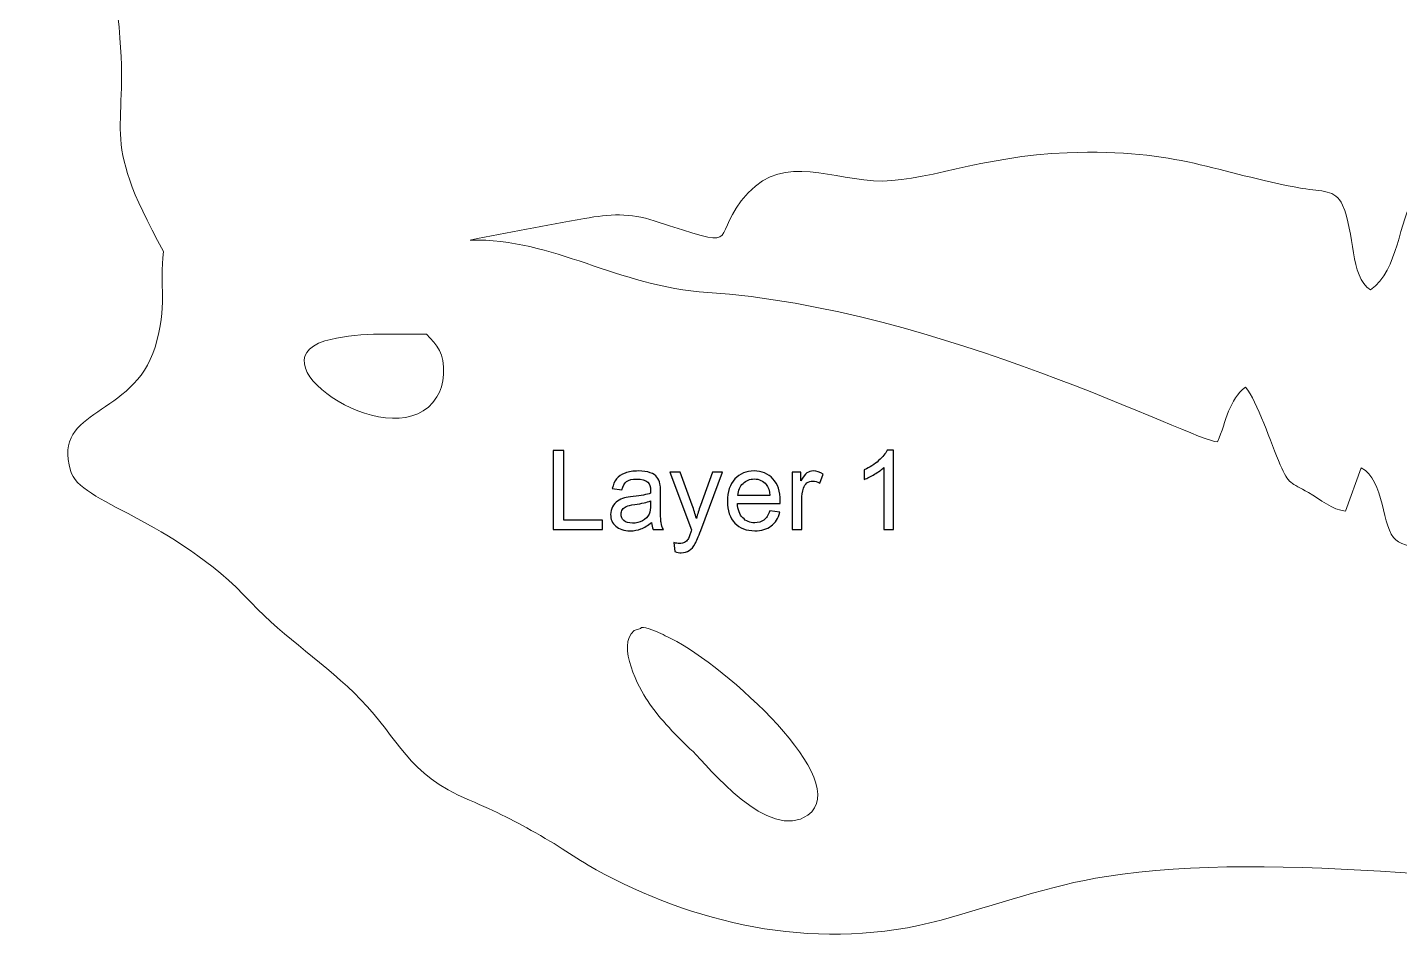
# Model space of a CAD drawing. Header units: millimetres. Extents: x -870 to 610, y 34 to 322.
# Drawn here: x -846.5 to -767.7, y 209.7 to 262.9 of the extents above; entities that cross this region are included whole.
import ezdxf

# ---------------------------------------------------------------- set-up
doc = ezdxf.new("R2010")
doc.units = ezdxf.units.MM
doc.header["$MEASUREMENT"] = 0
doc.layers.add('Layer 1', color=7, linetype='Continuous')

msp = doc.modelspace()

# ---------------------------------------------------------------- linework, layer by layer
at = {"layer": 'Layer 1', "lineweight": 18}
for points, knots in [([(-756.9609, 235.1484), (-756.9609, 235.1484), (-757.1938, 236.2322), (-757.1938, 236.2322), (-757.1938, 236.2322), (-757.1938, 236.2322), (-757.748, 235.3441), (-757.748, 235.3441), (-757.748, 235.3441), (-758.0935, 234.5087), (-758.5264, 233.9105), (-758.9034, 233.1789), (-758.9034, 233.1789), (-759.2568, 232.4931), (-759.5279, 231.5829), (-759.8591, 230.9419), (-759.8591, 230.9419), (-760.7602, 230.97), (-761.9014, 231.2478), (-762.5532, 231.6559), (-762.5532, 231.6559), (-763.3582, 234.0207), (-763.3106, 238.7534), (-764.7085, 240.2903), (-764.7085, 240.2903), (-764.9055, 240.0399), (-764.7407, 240.5579), (-764.9519, 239.8152), (-764.9519, 239.8152), (-765.1653, 239.0645), (-765.0545, 236.2375), (-766.2828, 232.861), (-766.2828, 232.861), (-766.7492, 232.9219), (-767.5883, 233.163), (-767.9285, 233.4287), (-767.9285, 233.4287), (-768.737, 234.0599), (-768.5798, 236.9026), (-769.9142, 237.5752), (-769.9142, 237.5752), (-769.9142, 237.5752), (-770.8153, 235.0868), (-770.8153, 235.0868), (-770.8153, 235.0868), (-771.5703, 235.1502), (-772.2773, 235.7614), (-772.9552, 236.153), (-772.9552, 236.153), (-773.9662, 236.7372), (-774.0856, 236.6134), (-774.5692, 237.7506), (-774.5692, 237.7506), (-775.102, 239.0032), (-775.8896, 241.379), (-776.5629, 242.2059), (-776.5629, 242.2059), (-777.5329, 241.4968), (-777.6486, 240.2726), (-778.1794, 239.0648), (-778.1794, 239.0648), (-779.4794, 239.0817), (-794.1642, 246.7663), (-807.4622, 247.65), (-807.4622, 247.65), (-812.7063, 247.9985), (-816.282, 250.7582), (-821.1035, 250.6587), (-821.1035, 250.6587), (-818.9111, 251.0854), (-816.8465, 251.4833), (-814.5357, 251.8963), (-814.5357, 251.8963), (-813.108, 252.1515), (-811.9229, 252.225), (-810.5278, 251.7689), (-810.5278, 251.7689), (-805.4084, 250.0949), (-807.2854, 250.6059), (-805.5329, 252.9098), (-805.5329, 252.9098), (-803.4314, 255.6728), (-800.8906, 254.268), (-797.9417, 254.0651), (-797.9417, 254.0651), (-795.2251, 253.8783), (-791.706, 255.516), (-786.8029, 255.6774), (-786.8029, 255.6774), (-780.3104, 255.8912), (-778.3826, 254.5251), (-773.309, 253.6266), (-773.309, 253.6266), (-772.1674, 253.4245), (-771.4149, 253.593), (-770.9907, 252.6654), (-770.9907, 252.6654), (-770.2738, 251.0976), (-770.5949, 248.5584), (-769.3784, 247.7902), (-769.3784, 247.7902), (-767.7597, 248.9652), (-767.7909, 251.7756), (-766.8639, 253.0938), (-766.8639, 253.0938), (-766.3772, 252.87), (-766.6514, 253.5418), (-766.0416, 251.5177), (-766.0416, 251.5177), (-765.6355, 250.1697), (-764.7448, 247.3596), (-763.9901, 246.5457), (-763.9901, 246.5457), (-761.8926, 247.509), (-762.4987, 251.8488), (-761.9328, 254.0234), (-761.9328, 254.0234), (-761.0737, 254.1214), (-761.0557, 253.6347), (-760.6357, 252.8086), (-760.6357, 252.8086), (-759.6254, 250.8214), (-758.9826, 248.7611), (-758.063, 246.9787), (-758.063, 246.9787), (-757.3851, 247.0952), (-757.2149, 247.5384), (-756.7618, 248.5039), (-756.7618, 248.5039), (-755.4828, 251.2283), (-755.1703, 252.7324), (-755.0198, 255.7361), (-755.0198, 255.7361), (-755.0198, 255.7361), (-752.1433, 256.5055), (-752.1433, 256.5055), (-752.1433, 256.5055), (-748.5396, 250.416), (-750.7914, 254.3611), (-748.9408, 248.6744), (-748.9408, 248.6744), (-746.2728, 249.2057), (-746.1613, 256.0362), (-746.1335, 258.1901), (-746.1335, 258.1901), (-744.3821, 258.1791), (-743.0751, 251.6457), (-742.2573, 250.7118), (-742.2573, 250.7118), (-739.9161, 252.4671), (-741.1637, 257.9746), (-741.1752, 259.8599), (-741.1752, 259.8599), (-741.1752, 259.8599), (-739.4089, 260.4382), (-739.4089, 260.4382), (-739.4089, 260.4382), (-737.5683, 257.6649), (-737.8293, 252.6091), (-736.6893, 249.2858), (-736.6893, 249.2858), (-734.4264, 249.6241), (-734.4393, 257.1799), (-734.6424, 258.6668), (-734.6424, 258.6668), (-734.7831, 259.6959), (-735.248, 261.0705), (-735.2226, 261.9788), (-735.2226, 261.9788), (-735.2226, 261.9788), (-734.364, 262.2296), (-734.364, 262.2296), (-734.364, 262.2296), (-733.1427, 260.8422), (-731.8755, 256.6709), (-730.0438, 256.5085), (-730.0438, 256.5085), (-728.1423, 257.8197), (-729.7878, 261.914), (-729.9393, 264.0763), (-729.9393, 264.0763), (-729.9393, 264.0763), (-726.4777, 265.651), (-726.4777, 265.651), (-726.4777, 265.651), (-725.511, 264.3986), (-724.5403, 261.1967), (-723.9895, 259.8212), (-723.9895, 259.8212), (-720.7398, 260.0892), (-722.8525, 267.5623), (-721.7636, 268.4731), (-721.7636, 268.4731), (-718.6183, 271.1043), (-716.9254, 268.5039), (-717.2408, 274.772), (-717.2408, 274.772), (-717.3539, 277.0223), (-717.5916, 279.133), (-718.2008, 281.0441), (-718.2008, 281.0441), (-719.5975, 285.4266), (-721.3144, 287.2056), (-724.0973, 289.519), (-724.0973, 289.519), (-726.6669, 291.6551), (-729.9031, 293.535), (-733.4364, 294.724), (-733.4364, 294.724), (-735.4076, 295.3873), (-737.5419, 295.3889), (-739.7478, 295.5423), (-739.7478, 295.5423), (-739.7478, 295.5423), (-752.3777, 297.3639), (-752.3777, 297.3639), (-752.3777, 297.3639), (-754.6028, 297.7584), (-756.192, 298.4347), (-758.1667, 298.8914), (-758.1667, 298.8914), (-761.0578, 299.5601), (-760.9582, 297.0844), (-763.8766, 298.2359), (-763.8766, 298.2359), (-766.2237, 299.1621), (-766.4623, 299.7454), (-769.5422, 299.0273), (-769.5422, 299.0273), (-774.5757, 297.8536), (-774.8878, 296.52), (-781.5931, 298.6712), (-781.5931, 298.6712), (-786.1704, 300.1396), (-800.6754, 304.0406), (-805.71, 303.0001), (-805.71, 303.0001), (-808.6037, 302.4021), (-808.1961, 301.1851), (-809.8862, 300.0109), (-809.8862, 300.0109), (-812.653, 298.0886), (-817.2562, 301.6939), (-821.8568, 297.9734), (-821.8568, 297.9734), (-823.4902, 296.6526), (-824.0944, 296.0492), (-826.592, 295.3732), (-826.592, 295.3732), (-834.6249, 293.1994), (-834.1703, 292.4012), (-838.4649, 285.6652), (-838.4649, 285.6652), (-839.6484, 283.8088), (-839.9821, 282.9669), (-840.8575, 280.7043), (-840.8575, 280.7043), (-841.5627, 278.8815), (-842.6031, 277.6608), (-843.5776, 276.2202), (-843.5776, 276.2202), (-845.659, 273.143), (-843.6183, 272.9163), (-844.033, 270.2829), (-844.033, 270.2829), (-844.3064, 268.5468), (-846.5387, 267.1651), (-846.491, 265.4303), (-846.491, 265.4303), (-846.4106, 262.5071), (-842.1251, 263.648), (-841.3408, 263.5266), (-841.3408, 263.5266), (-840.5475, 256.4247), (-842.6174, 257.0676), (-838.7199, 249.9945), (-838.7199, 249.9945), (-838.9783, 248.0044), (-838.4672, 246.8791), (-839.2039, 244.5148), (-839.2039, 244.5148), (-840.4812, 240.4164), (-845.1048, 241.0595), (-844.0698, 237.4202), (-844.0698, 237.4202), (-843.5191, 235.4844), (-838.2948, 234.7705), (-833.6858, 229.8348), (-833.6858, 229.8348), (-831.7653, 227.7783), (-829.3833, 226.3162), (-827.3982, 224.2692), (-827.3982, 224.2692), (-825.1343, 221.9348), (-824.7876, 220.0256), (-821.1524, 218.4832), (-821.1524, 218.4832), (-819.5877, 217.8194), (-818.5154, 217.2786), (-817.0715, 216.4512), (-817.0715, 216.4512), (-815.5532, 215.581), (-814.7798, 214.9576), (-813.3701, 214.2161), (-813.3701, 214.2161), (-807.77, 211.2709), (-800.9613, 209.7298), (-794.0526, 211.5953), (-794.0526, 211.5953), (-790.8734, 212.4537), (-787.9541, 213.561), (-784.5619, 214.1051), (-784.5619, 214.1051), (-774.8777, 215.6586), (-760.5669, 213.4755), (-750.5165, 213.0887), (-750.5165, 213.0887), (-746.7365, 212.9432), (-743.0958, 212.58), (-739.3897, 212.3105), (-739.3897, 212.3105), (-734.7898, 211.976), (-732.2766, 211.1749), (-729.5643, 214.0954), (-729.5643, 214.0954), (-728.5836, 215.1514), (-727.7932, 216.3261), (-726.8959, 217.5317), (-726.8959, 217.5317), (-726.2042, 218.4609), (-724.765, 219.8348), (-724.5364, 221.078), (-724.5364, 221.078), (-724.1429, 223.2184), (-723.6053, 223.8809), (-723.6139, 226.0726), (-723.6139, 226.0726), (-723.62, 227.587), (-723.8999, 230.0043), (-724.8518, 230.7458), (-724.8518, 230.7458), (-724.8518, 230.7458), (-726.9395, 224.1702), (-726.9395, 224.1702), (-726.9395, 224.1702), (-726.9395, 224.1702), (-728.0578, 224.4748), (-728.0578, 224.4748), (-728.0578, 224.4748), (-727.9964, 225.464), (-727.5009, 226.1735), (-727.3677, 227.3185), (-727.3677, 227.3185), (-727.131, 229.3538), (-727.4713, 231.674), (-728.2047, 233.486), (-728.2047, 233.486), (-728.5812, 234.4159), (-728.9592, 235.2502), (-729.6845, 235.373), (-729.6845, 235.373), (-730.5464, 233.7282), (-730.5348, 231.514), (-730.814, 229.5126), (-730.814, 229.5126), (-730.9456, 228.5696), (-731.189, 227.4809), (-731.544, 226.6567), (-731.544, 226.6567), (-731.9674, 225.6738), (-732.2536, 225.4085), (-733.6901, 225.6516), (-733.6901, 225.6516), (-734.0643, 227.311), (-733.8068, 230.7131), (-735.2524, 231.3062), (-735.2524, 231.3062), (-735.6145, 230.8953), (-736.1752, 228.4798), (-736.2592, 227.7767), (-736.2592, 227.7767), (-736.7979, 227.2101), (-736.5626, 227.232), (-736.869, 226.7182), (-736.869, 226.7182), (-736.869, 226.7182), (-737.1246, 227.2843), (-737.1246, 227.2843), (-737.1246, 227.2843), (-737.1393, 227.3726), (-737.1949, 227.3809), (-737.2291, 227.4298), (-737.2291, 227.4298), (-737.3529, 228.2075), (-737.5853, 229.1217), (-737.8231, 229.7761), (-737.8231, 229.7761), (-738.164, 230.7139), (-738.3013, 231.2029), (-739.2039, 231.3332), (-739.2039, 231.3332), (-740.8673, 230.5675), (-740.5225, 227.3657), (-741.5389, 225.88), (-741.5389, 225.88), (-743.1115, 225.7106), (-748.4413, 226.6552), (-749.7593, 227.1726), (-749.7593, 227.1726), (-749.9298, 230.437), (-749.4415, 233.7509), (-750.9837, 236.3524), (-750.9837, 236.3524), (-751.569, 235.8169), (-751.4816, 235.2353), (-751.638, 234.3545), (-751.638, 234.3545), (-751.9668, 232.5028), (-752.7023, 230.1202), (-753.1844, 228.3773), (-753.1844, 228.3773), (-753.959, 228.4661), (-755.5327, 229.1707), (-756.2282, 229.5009), (-756.2282, 229.5009), (-756.284, 230.516), (-756.3005, 231.6442), (-756.4591, 232.5518), (-756.4591, 232.5518), (-756.6096, 233.4134), (-756.8708, 234.2739), (-756.9609, 235.1484)], [0, 0, 0, 0, 0.0091743, 0.0091743, 0.0091743, 0.0091743, 0.0183486, 0.0183486, 0.0183486, 0.0183486, 0.0275229, 0.0275229, 0.0275229, 0.0275229, 0.0366972, 0.0366972, 0.0366972, 0.0366972, 0.0458716, 0.0458716, 0.0458716, 0.0458716, 0.0550459, 0.0550459, 0.0550459, 0.0550459, 0.0642202, 0.0642202, 0.0642202, 0.0642202, 0.0733945, 0.0733945, 0.0733945, 0.0733945, 0.0825688, 0.0825688, 0.0825688, 0.0825688, 0.0917431, 0.0917431, 0.0917431, 0.0917431, 0.1009174, 0.1009174, 0.1009174, 0.1009174, 0.1100917, 0.1100917, 0.1100917, 0.1100917, 0.1192661, 0.1192661, 0.1192661, 0.1192661, 0.1284404, 0.1284404, 0.1284404, 0.1284404, 0.1376147, 0.1376147, 0.1376147, 0.1376147, 0.146789, 0.146789, 0.146789, 0.146789, 0.1559633, 0.1559633, 0.1559633, 0.1559633, 0.1651376, 0.1651376, 0.1651376, 0.1651376, 0.1743119, 0.1743119, 0.1743119, 0.1743119, 0.1834862, 0.1834862, 0.1834862, 0.1834862, 0.1926606, 0.1926606, 0.1926606, 0.1926606, 0.2018349, 0.2018349, 0.2018349, 0.2018349, 0.2110092, 0.2110092, 0.2110092, 0.2110092, 0.2201835, 0.2201835, 0.2201835, 0.2201835, 0.2293578, 0.2293578, 0.2293578, 0.2293578, 0.2385321, 0.2385321, 0.2385321, 0.2385321, 0.2477064, 0.2477064, 0.2477064, 0.2477064, 0.2568807, 0.2568807, 0.2568807, 0.2568807, 0.266055, 0.266055, 0.266055, 0.266055, 0.2752294, 0.2752294, 0.2752294, 0.2752294, 0.2844037, 0.2844037, 0.2844037, 0.2844037, 0.293578, 0.293578, 0.293578, 0.293578, 0.3027523, 0.3027523, 0.3027523, 0.3027523, 0.3119266, 0.3119266, 0.3119266, 0.3119266, 0.3211009, 0.3211009, 0.3211009, 0.3211009, 0.3302752, 0.3302752, 0.3302752, 0.3302752, 0.3394495, 0.3394495, 0.3394495, 0.3394495, 0.3486239, 0.3486239, 0.3486239, 0.3486239, 0.3577982, 0.3577982, 0.3577982, 0.3577982, 0.3669725, 0.3669725, 0.3669725, 0.3669725, 0.3761468, 0.3761468, 0.3761468, 0.3761468, 0.3853211, 0.3853211, 0.3853211, 0.3853211, 0.3944954, 0.3944954, 0.3944954, 0.3944954, 0.4036697, 0.4036697, 0.4036697, 0.4036697, 0.412844, 0.412844, 0.412844, 0.412844, 0.4220183, 0.4220183, 0.4220183, 0.4220183, 0.4311927, 0.4311927, 0.4311927, 0.4311927, 0.440367, 0.440367, 0.440367, 0.440367, 0.4495413, 0.4495413, 0.4495413, 0.4495413, 0.4587156, 0.4587156, 0.4587156, 0.4587156, 0.4678899, 0.4678899, 0.4678899, 0.4678899, 0.4770642, 0.4770642, 0.4770642, 0.4770642, 0.4862385, 0.4862385, 0.4862385, 0.4862385, 0.4954128, 0.4954128, 0.4954128, 0.4954128, 0.5045872, 0.5045872, 0.5045872, 0.5045872, 0.5137615, 0.5137615, 0.5137615, 0.5137615, 0.5229358, 0.5229358, 0.5229358, 0.5229358, 0.5321101, 0.5321101, 0.5321101, 0.5321101, 0.5412844, 0.5412844, 0.5412844, 0.5412844, 0.5504587, 0.5504587, 0.5504587, 0.5504587, 0.559633, 0.559633, 0.559633, 0.559633, 0.5688073, 0.5688073, 0.5688073, 0.5688073, 0.5779817, 0.5779817, 0.5779817, 0.5779817, 0.587156, 0.587156, 0.587156, 0.587156, 0.5963303, 0.5963303, 0.5963303, 0.5963303, 0.6055046, 0.6055046, 0.6055046, 0.6055046, 0.6146789, 0.6146789, 0.6146789, 0.6146789, 0.6238532, 0.6238532, 0.6238532, 0.6238532, 0.6330275, 0.6330275, 0.6330275, 0.6330275, 0.6422018, 0.6422018, 0.6422018, 0.6422018, 0.6513761, 0.6513761, 0.6513761, 0.6513761, 0.6605505, 0.6605505, 0.6605505, 0.6605505, 0.6697248, 0.6697248, 0.6697248, 0.6697248, 0.6788991, 0.6788991, 0.6788991, 0.6788991, 0.6880734, 0.6880734, 0.6880734, 0.6880734, 0.6972477, 0.6972477, 0.6972477, 0.6972477, 0.706422, 0.706422, 0.706422, 0.706422, 0.7155963, 0.7155963, 0.7155963, 0.7155963, 0.7247706, 0.7247706, 0.7247706, 0.7247706, 0.733945, 0.733945, 0.733945, 0.733945, 0.7431193, 0.7431193, 0.7431193, 0.7431193, 0.7522936, 0.7522936, 0.7522936, 0.7522936, 0.7614679, 0.7614679, 0.7614679, 0.7614679, 0.7706422, 0.7706422, 0.7706422, 0.7706422, 0.7798165, 0.7798165, 0.7798165, 0.7798165, 0.7889908, 0.7889908, 0.7889908, 0.7889908, 0.7981651, 0.7981651, 0.7981651, 0.7981651, 0.8073394, 0.8073394, 0.8073394, 0.8073394, 0.8165138, 0.8165138, 0.8165138, 0.8165138, 0.8256881, 0.8256881, 0.8256881, 0.8256881, 0.8348624, 0.8348624, 0.8348624, 0.8348624, 0.8440367, 0.8440367, 0.8440367, 0.8440367, 0.853211, 0.853211, 0.853211, 0.853211, 0.8623853, 0.8623853, 0.8623853, 0.8623853, 0.8715596, 0.8715596, 0.8715596, 0.8715596, 0.8807339, 0.8807339, 0.8807339, 0.8807339, 0.8899083, 0.8899083, 0.8899083, 0.8899083, 0.8990826, 0.8990826, 0.8990826, 0.8990826, 0.9082569, 0.9082569, 0.9082569, 0.9082569, 0.9174312, 0.9174312, 0.9174312, 0.9174312, 0.9266055, 0.9266055, 0.9266055, 0.9266055, 0.9357798, 0.9357798, 0.9357798, 0.9357798, 0.9449541, 0.9449541, 0.9449541, 0.9449541, 0.9541284, 0.9541284, 0.9541284, 0.9541284, 0.9633028, 0.9633028, 0.9633028, 0.9633028, 0.9724771, 0.9724771, 0.9724771, 0.9724771, 0.9816514, 0.9816514, 0.9816514, 0.9816514, 1, 1, 1, 1]), ([(-823.6209, 245.2454), (-822.9939, 244.6352), (-822.5873, 244.1549), (-822.6396, 242.9495), (-822.6396, 242.9495), (-822.663, 242.4099), (-822.797, 242.0028), (-823.018, 241.6438), (-823.018, 241.6438), (-825.2659, 237.9935), (-833.7438, 243.5706), (-829.4462, 244.8607), (-829.4462, 244.8607), (-827.7254, 245.3773), (-825.6702, 245.2489), (-823.6209, 245.2454)], [0, 0, 0, 0, 0.2, 0.2, 0.2, 0.2, 0.4, 0.4, 0.4, 0.4, 0.6, 0.6, 0.6, 0.6, 1, 1, 1, 1]), ([(-809.5314, 227.7517), (-806.4442, 226.1944), (-799.0344, 219.5437), (-801.7038, 217.6273), (-801.7038, 217.6273), (-803.948, 216.0162), (-807.4665, 220.4613), (-808.3033, 221.2702), (-808.3033, 221.2702), (-809.2482, 222.1835), (-810.1564, 223.0599), (-810.9273, 224.2106), (-810.9273, 224.2106), (-811.3547, 224.8484), (-812.749, 227.3712), (-811.689, 228.2247), (-811.689, 228.2247), (-811.689, 228.2247), (-811.3822, 228.3268), (-811.3822, 228.3268), (-811.3822, 228.3268), (-811.1983, 228.3569), (-811.4472, 228.5579), (-810.5266, 228.2113), (-810.5266, 228.2113), (-810.2255, 228.0979), (-809.8268, 227.9006), (-809.5314, 227.7517)], [0, 0, 0, 0, 0.125, 0.125, 0.125, 0.125, 0.25, 0.25, 0.25, 0.25, 0.375, 0.375, 0.375, 0.375, 0.5, 0.5, 0.5, 0.5, 0.625, 0.625, 0.625, 0.625, 0.75, 0.75, 0.75, 0.75, 1, 1, 1, 1])]:
    msp.add_open_spline(points, degree=3, knots=knots, dxfattribs=at)
at = {"layer": 'Layer 1'}
for points, knots in [([(-816.335, 234.0278), (-816.335, 234.0278), (-816.335, 238.5744), (-816.335, 238.5744), (-816.335, 238.5744), (-816.335, 238.5744), (-815.7318, 238.5744), (-815.7318, 238.5744), (-815.7318, 238.5744), (-815.7318, 238.5744), (-815.7318, 234.5612), (-815.7318, 234.5612), (-815.7318, 234.5612), (-815.7318, 234.5612), (-813.4966, 234.5612), (-813.4966, 234.5612), (-813.4966, 234.5612), (-813.4966, 234.5612), (-813.4966, 234.0278), (-813.4966, 234.0278), (-813.4966, 234.0278), (-813.4966, 234.0278), (-816.335, 234.0278), (-816.335, 234.0278)], [0, 0, 0, 0, 0.1428571, 0.1428571, 0.1428571, 0.1428571, 0.2857143, 0.2857143, 0.2857143, 0.2857143, 0.4285714, 0.4285714, 0.4285714, 0.4285714, 0.5714286, 0.5714286, 0.5714286, 0.5714286, 0.7142857, 0.7142857, 0.7142857, 0.7142857, 1, 1, 1, 1]), ([(-796.7875, 234.0278), (-796.7875, 234.0278), (-797.3463, 234.0278), (-797.3463, 234.0278), (-797.3463, 234.0278), (-797.3463, 234.0278), (-797.3463, 237.5859), (-797.3463, 237.5859), (-797.3463, 237.5859), (-797.4807, 237.4568), (-797.6574, 237.3287), (-797.8755, 237.2007), (-797.8755, 237.2007), (-798.0935, 237.0726), (-798.2903, 236.9763), (-798.4639, 236.9128), (-798.4639, 236.9128), (-798.4639, 236.9128), (-798.4639, 237.4526), (-798.4639, 237.4526), (-798.4639, 237.4526), (-798.1517, 237.5986), (-797.8786, 237.7764), (-797.6447, 237.986), (-797.6447, 237.986), (-797.4109, 238.1945), (-797.2447, 238.3966), (-797.1473, 238.5935), (-797.1473, 238.5935), (-797.1473, 238.5935), (-796.7875, 238.5935), (-796.7875, 238.5935), (-796.7875, 238.5935), (-796.7875, 238.5935), (-796.7875, 234.0278), (-796.7875, 234.0278)], [0, 0, 0, 0, 0.1, 0.1, 0.1, 0.1, 0.2, 0.2, 0.2, 0.2, 0.3, 0.3, 0.3, 0.3, 0.4, 0.4, 0.4, 0.4, 0.5, 0.5, 0.5, 0.5, 0.6, 0.6, 0.6, 0.6, 0.7, 0.7, 0.7, 0.7, 0.8, 0.8, 0.8, 0.8, 1, 1, 1, 1]), ([(-810.6951, 234.4406), (-810.9026, 234.2638), (-811.1026, 234.14), (-811.2942, 234.067), (-811.2942, 234.067), (-811.4857, 233.9939), (-811.691, 233.9579), (-811.9112, 233.9579), (-811.9112, 233.9579), (-812.2731, 233.9579), (-812.5515, 234.0458), (-812.7462, 234.2225), (-812.7462, 234.2225), (-812.9409, 234.3982), (-813.0383, 234.6236), (-813.0383, 234.8978), (-813.0383, 234.8978), (-813.0383, 235.0586), (-813.0013, 235.2057), (-812.9282, 235.3391), (-812.9282, 235.3391), (-812.8541, 235.4724), (-812.7578, 235.5783), (-812.6393, 235.6587), (-812.6393, 235.6587), (-812.5197, 235.7391), (-812.3864, 235.8005), (-812.2371, 235.8418), (-812.2371, 235.8418), (-812.1271, 235.8704), (-811.9609, 235.8979), (-811.7397, 235.9254), (-811.7397, 235.9254), (-811.2889, 235.9783), (-810.9555, 236.0429), (-810.7428, 236.117), (-810.7428, 236.117), (-810.7407, 236.1932), (-810.7396, 236.2418), (-810.7396, 236.2619), (-810.7396, 236.2619), (-810.7396, 236.4884), (-810.7925, 236.6482), (-810.8983, 236.7414), (-810.8983, 236.7414), (-811.0412, 236.8673), (-811.2539, 236.9298), (-811.5355, 236.9298), (-811.5355, 236.9298), (-811.799, 236.9298), (-811.9937, 236.8832), (-812.1186, 236.7911), (-812.1186, 236.7911), (-812.2445, 236.699), (-812.3366, 236.5361), (-812.3969, 236.3011), (-812.3969, 236.3011), (-812.3969, 236.3011), (-812.943, 236.3773), (-812.943, 236.3773), (-812.943, 236.3773), (-812.8933, 236.6112), (-812.8118, 236.8006), (-812.6975, 236.9446), (-812.6975, 236.9446), (-812.5832, 237.0885), (-812.4181, 237.1986), (-812.2022, 237.2769), (-812.2022, 237.2769), (-811.9874, 237.3541), (-811.7365, 237.3933), (-811.4529, 237.3933), (-811.4529, 237.3933), (-811.1714, 237.3933), (-810.9417, 237.3605), (-810.765, 237.2938), (-810.765, 237.2938), (-810.5893, 237.2271), (-810.4591, 237.1446), (-810.3766, 237.0441), (-810.3766, 237.0441), (-810.294, 236.9435), (-810.2358, 236.8165), (-810.202, 236.6631), (-810.202, 236.6631), (-810.184, 236.5678), (-810.1744, 236.3964), (-810.1744, 236.1498), (-810.1744, 236.1498), (-810.1744, 236.1498), (-810.1744, 235.4089), (-810.1744, 235.4089), (-810.1744, 235.4089), (-810.1744, 234.8914), (-810.1628, 234.5644), (-810.1395, 234.4257), (-810.1395, 234.4257), (-810.1173, 234.2871), (-810.0707, 234.1548), (-810.003, 234.0278), (-810.003, 234.0278), (-810.003, 234.0278), (-810.5872, 234.0278), (-810.5872, 234.0278), (-810.5872, 234.0278), (-810.6433, 234.1453), (-810.6793, 234.2829), (-810.6951, 234.4406)], [0, 0, 0, 0, 0.0357143, 0.0357143, 0.0357143, 0.0357143, 0.0714286, 0.0714286, 0.0714286, 0.0714286, 0.1071429, 0.1071429, 0.1071429, 0.1071429, 0.1428571, 0.1428571, 0.1428571, 0.1428571, 0.1785714, 0.1785714, 0.1785714, 0.1785714, 0.2142857, 0.2142857, 0.2142857, 0.2142857, 0.25, 0.25, 0.25, 0.25, 0.2857143, 0.2857143, 0.2857143, 0.2857143, 0.3214286, 0.3214286, 0.3214286, 0.3214286, 0.3571429, 0.3571429, 0.3571429, 0.3571429, 0.3928571, 0.3928571, 0.3928571, 0.3928571, 0.4285714, 0.4285714, 0.4285714, 0.4285714, 0.4642857, 0.4642857, 0.4642857, 0.4642857, 0.5, 0.5, 0.5, 0.5, 0.5357143, 0.5357143, 0.5357143, 0.5357143, 0.5714286, 0.5714286, 0.5714286, 0.5714286, 0.6071429, 0.6071429, 0.6071429, 0.6071429, 0.6428571, 0.6428571, 0.6428571, 0.6428571, 0.6785714, 0.6785714, 0.6785714, 0.6785714, 0.7142857, 0.7142857, 0.7142857, 0.7142857, 0.75, 0.75, 0.75, 0.75, 0.7857143, 0.7857143, 0.7857143, 0.7857143, 0.8214286, 0.8214286, 0.8214286, 0.8214286, 0.8571429, 0.8571429, 0.8571429, 0.8571429, 0.8928571, 0.8928571, 0.8928571, 0.8928571, 0.9285714, 0.9285714, 0.9285714, 0.9285714, 1, 1, 1, 1]), ([(-809.3415, 232.761), (-809.3415, 232.761), (-809.405, 233.2774), (-809.405, 233.2774), (-809.405, 233.2774), (-809.2822, 233.2446), (-809.1764, 233.2277), (-809.0854, 233.2277), (-809.0854, 233.2277), (-808.9605, 233.2277), (-808.861, 233.2489), (-808.7869, 233.2901), (-808.7869, 233.2901), (-808.7118, 233.3314), (-808.6504, 233.3896), (-808.6028, 233.4637), (-808.6028, 233.4637), (-808.5679, 233.5198), (-808.5107, 233.6584), (-808.4324, 233.8807), (-808.4324, 233.8807), (-808.4218, 233.9114), (-808.4059, 233.9569), (-808.3826, 234.0172), (-808.3826, 234.0172), (-808.3826, 234.0172), (-809.6336, 237.3235), (-809.6336, 237.3235), (-809.6336, 237.3235), (-809.6336, 237.3235), (-809.0367, 237.3235), (-809.0367, 237.3235), (-809.0367, 237.3235), (-809.0367, 237.3235), (-808.3488, 235.4206), (-808.3488, 235.4206), (-808.3488, 235.4206), (-808.2588, 235.1803), (-808.1794, 234.9263), (-808.1085, 234.6596), (-808.1085, 234.6596), (-808.044, 234.9105), (-807.9678, 235.1581), (-807.8789, 235.4015), (-807.8789, 235.4015), (-807.8789, 235.4015), (-807.1761, 237.3235), (-807.1761, 237.3235), (-807.1761, 237.3235), (-807.1761, 237.3235), (-806.6184, 237.3235), (-806.6184, 237.3235), (-806.6184, 237.3235), (-806.6184, 237.3235), (-807.8641, 233.9706), (-807.8641, 233.9706), (-807.8641, 233.9706), (-807.9985, 233.6098), (-808.1032, 233.3621), (-808.1784, 233.2256), (-808.1784, 233.2256), (-808.2779, 233.0425), (-808.3922, 232.9081), (-808.5202, 232.8224), (-808.5202, 232.8224), (-808.6493, 232.7366), (-808.8028, 232.6943), (-808.9806, 232.6943), (-808.9806, 232.6943), (-809.0886, 232.6943), (-809.2092, 232.7165), (-809.3415, 232.761)], [0, 0, 0, 0, 0.0526316, 0.0526316, 0.0526316, 0.0526316, 0.1052632, 0.1052632, 0.1052632, 0.1052632, 0.1578947, 0.1578947, 0.1578947, 0.1578947, 0.2105263, 0.2105263, 0.2105263, 0.2105263, 0.2631579, 0.2631579, 0.2631579, 0.2631579, 0.3157895, 0.3157895, 0.3157895, 0.3157895, 0.3684211, 0.3684211, 0.3684211, 0.3684211, 0.4210526, 0.4210526, 0.4210526, 0.4210526, 0.4736842, 0.4736842, 0.4736842, 0.4736842, 0.5263158, 0.5263158, 0.5263158, 0.5263158, 0.5789474, 0.5789474, 0.5789474, 0.5789474, 0.6315789, 0.6315789, 0.6315789, 0.6315789, 0.6842105, 0.6842105, 0.6842105, 0.6842105, 0.7368421, 0.7368421, 0.7368421, 0.7368421, 0.7894737, 0.7894737, 0.7894737, 0.7894737, 0.8421053, 0.8421053, 0.8421053, 0.8421053, 0.8947368, 0.8947368, 0.8947368, 0.8947368, 1, 1, 1, 1]), ([(-803.8932, 235.0946), (-803.8932, 235.0946), (-803.3153, 235.0184), (-803.3153, 235.0184), (-803.3153, 235.0184), (-803.4053, 234.6829), (-803.5736, 234.4215), (-803.8191, 234.2363), (-803.8191, 234.2363), (-804.0646, 234.0511), (-804.3779, 233.9579), (-804.76, 233.9579), (-804.76, 233.9579), (-805.2405, 233.9579), (-805.6215, 234.1061), (-805.903, 234.4025), (-805.903, 234.4025), (-806.1845, 234.6977), (-806.3252, 235.1137), (-806.3252, 235.6481), (-806.3252, 235.6481), (-806.3252, 236.2006), (-806.1834, 236.6302), (-805.8987, 236.935), (-805.8987, 236.935), (-805.614, 237.2409), (-805.2447, 237.3933), (-804.7907, 237.3933), (-804.7907, 237.3933), (-804.3515, 237.3933), (-803.9927, 237.2441), (-803.7143, 236.9446), (-803.7143, 236.9446), (-803.436, 236.6451), (-803.2963, 236.2238), (-803.2963, 235.6809), (-803.2963, 235.6809), (-803.2963, 235.6481), (-803.2974, 235.5984), (-803.2995, 235.5328), (-803.2995, 235.5328), (-803.2995, 235.5328), (-805.7537, 235.5328), (-805.7537, 235.5328), (-805.7537, 235.5328), (-805.7326, 235.1719), (-805.631, 234.8946), (-805.4468, 234.703), (-805.4468, 234.703), (-805.2637, 234.5115), (-805.0341, 234.4152), (-804.76, 234.4152), (-804.76, 234.4152), (-804.5557, 234.4152), (-804.3811, 234.4691), (-804.2372, 234.5771), (-804.2372, 234.5771), (-804.0922, 234.685), (-803.9779, 234.8575), (-803.8932, 235.0946)], [0, 0, 0, 0, 0.0625, 0.0625, 0.0625, 0.0625, 0.125, 0.125, 0.125, 0.125, 0.1875, 0.1875, 0.1875, 0.1875, 0.25, 0.25, 0.25, 0.25, 0.3125, 0.3125, 0.3125, 0.3125, 0.375, 0.375, 0.375, 0.375, 0.4375, 0.4375, 0.4375, 0.4375, 0.5, 0.5, 0.5, 0.5, 0.5625, 0.5625, 0.5625, 0.5625, 0.625, 0.625, 0.625, 0.625, 0.6875, 0.6875, 0.6875, 0.6875, 0.75, 0.75, 0.75, 0.75, 0.8125, 0.8125, 0.8125, 0.8125, 0.875, 0.875, 0.875, 0.875, 1, 1, 1, 1]), ([(-802.6157, 234.0278), (-802.6157, 234.0278), (-802.6157, 237.3235), (-802.6157, 237.3235), (-802.6157, 237.3235), (-802.6157, 237.3235), (-802.1141, 237.3235), (-802.1141, 237.3235), (-802.1141, 237.3235), (-802.1141, 237.3235), (-802.1141, 236.8186), (-802.1141, 236.8186), (-802.1141, 236.8186), (-801.986, 237.0525), (-801.8675, 237.207), (-801.7585, 237.2811), (-801.7585, 237.2811), (-801.6495, 237.3563), (-801.5299, 237.3933), (-801.3997, 237.3933), (-801.3997, 237.3933), (-801.2113, 237.3933), (-801.0198, 237.334), (-800.825, 237.2166), (-800.825, 237.2166), (-800.825, 237.2166), (-801.024, 236.7012), (-801.024, 236.7012), (-801.024, 236.7012), (-801.1595, 236.7774), (-801.2949, 236.8155), (-801.4304, 236.8155), (-801.4304, 236.8155), (-801.5521, 236.8155), (-801.6611, 236.7784), (-801.7574, 236.7054), (-801.7574, 236.7054), (-801.8537, 236.6324), (-801.9225, 236.5308), (-801.9638, 236.4006), (-801.9638, 236.4006), (-802.0263, 236.2027), (-802.0569, 235.9857), (-802.0569, 235.7497), (-802.0569, 235.7497), (-802.0569, 235.7497), (-802.0569, 234.0278), (-802.0569, 234.0278), (-802.0569, 234.0278), (-802.0569, 234.0278), (-802.6157, 234.0278), (-802.6157, 234.0278)], [0, 0, 0, 0, 0.0714286, 0.0714286, 0.0714286, 0.0714286, 0.1428571, 0.1428571, 0.1428571, 0.1428571, 0.2142857, 0.2142857, 0.2142857, 0.2142857, 0.2857143, 0.2857143, 0.2857143, 0.2857143, 0.3571429, 0.3571429, 0.3571429, 0.3571429, 0.4285714, 0.4285714, 0.4285714, 0.4285714, 0.5, 0.5, 0.5, 0.5, 0.5714286, 0.5714286, 0.5714286, 0.5714286, 0.6428571, 0.6428571, 0.6428571, 0.6428571, 0.7142857, 0.7142857, 0.7142857, 0.7142857, 0.7857143, 0.7857143, 0.7857143, 0.7857143, 0.8571429, 0.8571429, 0.8571429, 0.8571429, 1, 1, 1, 1]), ([(-805.722, 235.99), (-805.722, 235.99), (-803.8868, 235.99), (-803.8868, 235.99), (-803.8868, 235.99), (-803.9112, 236.2672), (-803.9821, 236.4747), (-804.0975, 236.6133), (-804.0975, 236.6133), (-804.2742, 236.8282), (-804.5049, 236.9361), (-804.7875, 236.9361), (-804.7875, 236.9361), (-805.0436, 236.9361), (-805.2584, 236.8504), (-805.4331, 236.6789), (-805.4331, 236.6789), (-805.6066, 236.5075), (-805.7029, 236.2778), (-805.722, 235.99)], [0, 0, 0, 0, 0.1666667, 0.1666667, 0.1666667, 0.1666667, 0.3333333, 0.3333333, 0.3333333, 0.3333333, 0.5, 0.5, 0.5, 0.5, 0.6666667, 0.6666667, 0.6666667, 0.6666667, 1, 1, 1, 1]), ([(-810.7396, 235.6788), (-810.9428, 235.5963), (-811.2476, 235.5264), (-811.654, 235.4693), (-811.654, 235.4693), (-811.8847, 235.4364), (-812.0477, 235.3994), (-812.1429, 235.3581), (-812.1429, 235.3581), (-812.2382, 235.3169), (-812.3112, 235.2565), (-812.3631, 235.1782), (-812.3631, 235.1782), (-812.4149, 235.0988), (-812.4414, 235.011), (-812.4414, 234.9136), (-812.4414, 234.9136), (-812.4414, 234.7665), (-812.3853, 234.6427), (-812.2721, 234.5443), (-812.2721, 234.5443), (-812.1588, 234.4458), (-811.9937, 234.3961), (-811.7768, 234.3961), (-811.7768, 234.3961), (-811.5619, 234.3961), (-811.3704, 234.4427), (-811.2021, 234.5369), (-811.2021, 234.5369), (-811.0349, 234.63), (-810.911, 234.7581), (-810.8327, 234.92), (-810.8327, 234.92), (-810.7724, 235.0459), (-810.7428, 235.2311), (-810.7428, 235.4756), (-810.7428, 235.4756), (-810.7428, 235.4756), (-810.7396, 235.6788), (-810.7396, 235.6788)], [0, 0, 0, 0, 0.0909091, 0.0909091, 0.0909091, 0.0909091, 0.1818182, 0.1818182, 0.1818182, 0.1818182, 0.2727273, 0.2727273, 0.2727273, 0.2727273, 0.3636364, 0.3636364, 0.3636364, 0.3636364, 0.4545455, 0.4545455, 0.4545455, 0.4545455, 0.5454545, 0.5454545, 0.5454545, 0.5454545, 0.6363636, 0.6363636, 0.6363636, 0.6363636, 0.7272727, 0.7272727, 0.7272727, 0.7272727, 0.8181818, 0.8181818, 0.8181818, 0.8181818, 1, 1, 1, 1])]:
    msp.add_open_spline(points, degree=3, knots=knots, dxfattribs=at)

doc.saveas('drawing.dxf')
